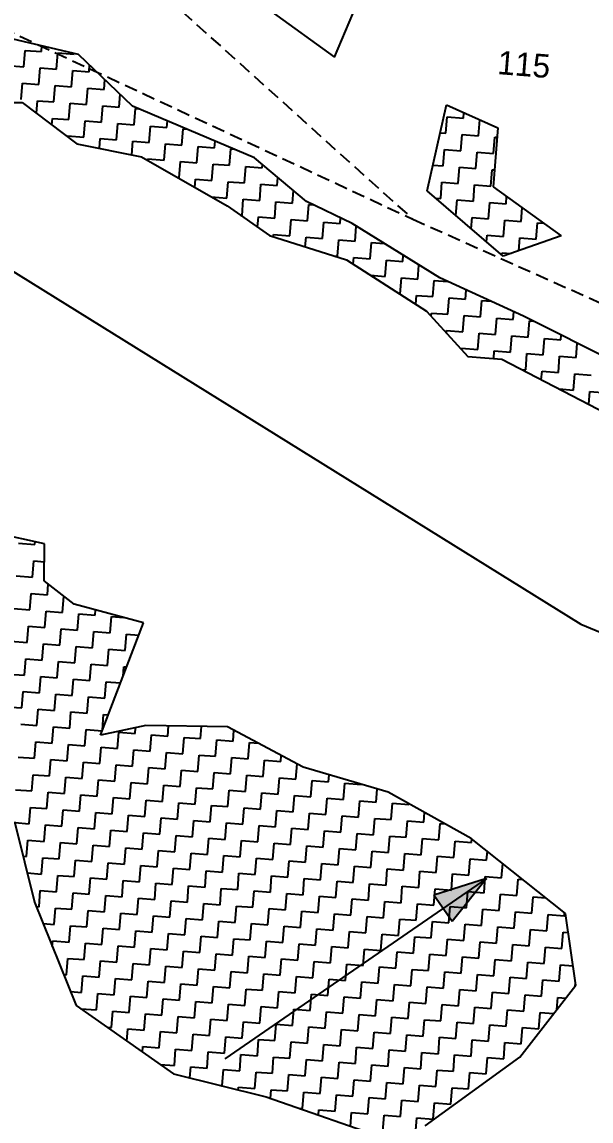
# Model space of a CAD drawing. Header units: metres. Extents: x 281680 to 283954, y 2020493 to 2022850.
# Drawn here: x 282577.1 to 282798.2, y 2020963.3 to 2021390.1 of the extents above; entities that cross this region are included whole.
import ezdxf
from ezdxf.enums import TextEntityAlignment as Align

# ---------------------------------------------------------------- set-up
doc = ezdxf.new("R2010")
doc.units = ezdxf.units.M
doc.header["$MEASUREMENT"] = 0
doc.linetypes.add('DASHED', pattern=[0.75, 0.5, -0.25])
for name, color, linetype in [('LINE_FOOTPATH', 1, 'DASHED'), ('POLY_HATCH', 12, 'Continuous'), ('POLY_PARCEL', 6, 'Continuous'), ('TEXT_PARCEL', 7, 'Continuous')]:
    doc.layers.add(name, color=color, linetype=linetype)
doc.styles.add('TEXT_MAP', font='')
doc.styles.get('TEXT_MAP').set_extended_font_data('Kruti Dev 050')

msp = doc.modelspace()

# ---------------------------------------------------------------- hatches: boundary and pattern name
h = msp.add_hatch(color=256)
h.paths.add_polyline_path([(282740.72, 2021045.92), (282744.28, 2021040.75), (282757.61, 2021057.56)])
h.paths.add_polyline_path([(282757.61, 2021057.56), (282737.16, 2021051.08), (282740.72, 2021045.92)])

# ---------------------------------------------------------------- linework, layer by layer
for points in [[(282757.61, 2021057.56), (282655.88, 2020987.41)], [(282757.61, 2021057.56), (282737.16, 2021051.08)], [(282757.61, 2021057.56), (282744.28, 2021040.75)], [(282744.28, 2021040.75), (282737.16, 2021051.08)]]:
    msp.add_lwpolyline(points)
at = {"layer": 'LINE_FOOTPATH', "ltscale": 10}
for p, q in [((282521.97, 2021409.91), (282728.96, 2021313.54)), ((282628.27, 2021404.23), (282728.96, 2021313.54)), ((282728.96, 2021313.54), (282828.44, 2021269.17))]:
    msp.add_line(p, q, dxfattribs=at)
at = {"layer": 'POLY_HATCH'}
for p, q in [((282599.15, 2021377.52), (282545.95, 2021389.93)), ((282620.04, 2021357.46), (282599.15, 2021377.52)), ((282550.63, 2021358.9), (282577.21, 2021358.83)), ((282577.21, 2021358.83), (282598.43, 2021342.83)), ((282667.51, 2021337.33), (282620.04, 2021357.46)), ((282734.55, 2021324.53), (282742.07, 2021357.9)), ((282742.07, 2021357.9), (282762, 2021349.03)), ((282762, 2021349.03), (282760.17, 2021326.12)), ((282598.43, 2021342.83), (282623.58, 2021337.76)), ((282623.58, 2021337.76), (282656.83, 2021318.77)), ((282687.63, 2021320.4), (282667.51, 2021337.33)), ((282764.09, 2021299.12), (282734.55, 2021324.53)), ((282760.17, 2021326.12), (282786.57, 2021307.04)), ((282656.83, 2021318.77), (282673.29, 2021307.24)), ((282705.35, 2021311.84), (282687.63, 2021320.4)), ((282739.45, 2021290.73), (282705.35, 2021311.84)), ((282673.29, 2021307.24), (282703.2, 2021297.7)), ((282786.57, 2021307.04), (282764.09, 2021299.12)), ((282703.2, 2021297.7), (282734.34, 2021277.85)), ((282772.01, 2021275.87), (282739.45, 2021290.73)), ((282734.34, 2021277.85), (282750.31, 2021260.23)), ((282846.71, 2021238.24), (282772.01, 2021275.87)), ((282750.31, 2021260.23), (282763.52, 2021259.18)), ((282763.52, 2021259.18), (282807.7, 2021236.24)), ((282585.94, 2021187.44), (282556.8, 2021193.85)), ((282585.82, 2021173.14), (282585.94, 2021187.44)), ((282597.37, 2021164.05), (282585.82, 2021173.14)), ((282624.39, 2021156.79), (282597.37, 2021164.05)), ((282607.63, 2021113.16), (282624.39, 2021156.79)), ((282625.3, 2021116.87), (282607.63, 2021113.16)), ((282656.96, 2021116.39), (282625.3, 2021116.87)), ((282686.38, 2021100.76), (282656.96, 2021116.39)), ((282719.34, 2021090.98), (282686.38, 2021100.76)), ((282751.66, 2021073.08), (282719.34, 2021090.98)), ((282574.24, 2021079.58), (282581.98, 2021048.31)), ((282788.34, 2021043.92), (282751.66, 2021073.08)), ((282581.98, 2021048.31), (282598.21, 2021008.19)), ((282792.26, 2021016.02), (282788.34, 2021043.92)), ((282770.61, 2020988.11), (282792.26, 2021016.02)), ((282598.21, 2021008.19), (282635.97, 2020981.68)), ((282733.72, 2020961.42), (282770.61, 2020988.11)), ((282635.97, 2020981.68), (282672.05, 2020972.67)), ((282672.05, 2020972.67), (282721.8, 2020955.42))]:
    msp.add_line(p, q, dxfattribs=at)
at = {"layer": 'POLY_HATCH', "linetype": 'Continuous'}
for p, q in [((282577.82, 2021372.76), (282578.32, 2021379.1)), ((282578.32, 2021379.1), (282584.67, 2021378.6)), ((282584.67, 2021378.6), (282584.85, 2021380.85)), ((282590.51, 2021371.75), (282591.01, 2021378.09)), ((282591.01, 2021378.09), (282597.36, 2021377.59)), ((282597.36, 2021377.59), (282597.39, 2021377.93)), ((282571.47, 2021373.26), (282577.82, 2021372.76)), ((282583.66, 2021365.9), (282584.16, 2021372.25)), ((282584.16, 2021372.25), (282590.51, 2021371.75)), ((282596.35, 2021364.89), (282596.86, 2021371.24)), ((282596.86, 2021371.24), (282603.2, 2021370.73)), ((282603.2, 2021370.73), (282603.42, 2021373.42)), ((282576.8, 2021360.06), (282577.31, 2021366.41)), ((282577.31, 2021366.41), (282583.66, 2021365.9)), ((282589.5, 2021359.05), (282590, 2021365.4)), ((282590, 2021365.4), (282596.35, 2021364.89)), ((282609.04, 2021363.88), (282609.35, 2021367.72)), ((282602.19, 2021358.04), (282602.7, 2021364.39)), ((282602.7, 2021364.39), (282609.04, 2021363.88)), ((282614.88, 2021357.03), (282615.28, 2021362.03)), ((282582.76, 2021354.65), (282583.15, 2021359.56)), ((282583.15, 2021359.56), (282589.5, 2021359.05)), ((282595.34, 2021352.2), (282595.84, 2021358.55)), ((282595.84, 2021358.55), (282602.19, 2021358.04)), ((282608.03, 2021351.19), (282608.54, 2021357.53)), ((282608.54, 2021357.53), (282614.88, 2021357.03)), ((282588.78, 2021350.1), (282588.99, 2021352.7)), ((282588.99, 2021352.7), (282595.34, 2021352.2)), ((282620.73, 2021350.18), (282621.23, 2021356.52)), ((282621.23, 2021356.52), (282622.49, 2021356.42)), ((282741.82, 2021346.91), (282742.33, 2021353.26)), ((282742.33, 2021353.26), (282748.67, 2021352.76)), ((282748.67, 2021352.76), (282748.84, 2021354.88)), ((282601.18, 2021345.35), (282601.69, 2021351.69)), ((282601.69, 2021351.69), (282608.03, 2021351.19)), ((282613.87, 2021344.34), (282614.38, 2021350.68)), ((282614.38, 2021350.68), (282620.73, 2021350.18)), ((282626.57, 2021343.32), (282627.07, 2021349.67)), ((282627.07, 2021349.67), (282633.42, 2021349.16)), ((282633.42, 2021349.16), (282633.62, 2021351.7)), ((282639.26, 2021342.31), (282639.77, 2021348.66)), ((282639.77, 2021348.66), (282641.03, 2021348.56)), ((282754.51, 2021345.9), (282755.01, 2021352.14)), ((282594.81, 2021345.56), (282594.83, 2021345.85)), ((282594.83, 2021345.85), (282601.18, 2021345.35)), ((282607.23, 2021341.06), (282607.53, 2021344.84)), ((282607.53, 2021344.84), (282613.87, 2021344.34)), ((282739.63, 2021347.09), (282741.82, 2021346.91)), ((282747.66, 2021340.06), (282748.17, 2021346.41)), ((282748.17, 2021346.41), (282754.51, 2021345.9)), ((282760.35, 2021339.05), (282760.86, 2021345.4)), ((282760.86, 2021345.4), (282761.7, 2021345.33)), ((282619.8, 2021338.53), (282620.22, 2021343.83)), ((282620.22, 2021343.83), (282626.57, 2021343.32)), ((282632.41, 2021336.47), (282632.91, 2021342.82)), ((282632.91, 2021342.82), (282639.26, 2021342.31)), ((282645.1, 2021335.46), (282645.61, 2021341.81)), ((282645.61, 2021341.81), (282651.95, 2021341.3)), ((282651.95, 2021341.3), (282652.16, 2021343.84)), ((282657.79, 2021334.45), (282658.3, 2021340.8)), ((282658.3, 2021340.8), (282659.58, 2021340.69)), ((282740.81, 2021334.22), (282741.31, 2021340.57)), ((282741.31, 2021340.57), (282747.66, 2021340.06)), ((282626.01, 2021336.38), (282626.06, 2021336.98)), ((282626.06, 2021336.98), (282632.41, 2021336.47)), ((282638.25, 2021329.62), (282638.75, 2021335.97)), ((282638.75, 2021335.97), (282645.1, 2021335.46)), ((282753.5, 2021333.21), (282754.01, 2021339.56)), ((282754.01, 2021339.56), (282760.35, 2021339.05)), ((282650.94, 2021328.61), (282651.45, 2021334.95)), ((282651.45, 2021334.95), (282657.79, 2021334.45)), ((282663.64, 2021327.6), (282664.14, 2021333.94)), ((282664.14, 2021333.94), (282670.49, 2021333.44)), ((282670.49, 2021333.44), (282670.59, 2021334.74)), ((282736.81, 2021334.54), (282740.81, 2021334.22)), ((282746.65, 2021327.37), (282747.16, 2021333.72)), ((282747.16, 2021333.72), (282753.5, 2021333.21)), ((282759.34, 2021326.36), (282759.85, 2021332.7)), ((282759.85, 2021332.7), (282760.69, 2021332.64)), ((282637.77, 2021329.66), (282638.25, 2021329.62)), ((282644.34, 2021325.9), (282644.6, 2021329.11)), ((282644.6, 2021329.11), (282650.94, 2021328.61)), ((282656.78, 2021321.75), (282657.29, 2021328.1)), ((282657.29, 2021328.1), (282663.64, 2021327.6)), ((282669.48, 2021320.74), (282669.98, 2021327.09)), ((282669.98, 2021327.09), (282676.33, 2021326.58)), ((282676.33, 2021326.58), (282676.58, 2021329.7)), ((282739.8, 2021321.53), (282740.3, 2021327.87)), ((282740.3, 2021327.87), (282746.65, 2021327.37)), ((282752.49, 2021320.52), (282753, 2021326.86)), ((282753, 2021326.86), (282759.34, 2021326.36)), ((282682.17, 2021319.73), (282682.56, 2021324.66)), ((282650.76, 2021322.23), (282656.78, 2021321.75)), ((282662.62, 2021314.9), (282663.13, 2021321.25)), ((282663.13, 2021321.25), (282669.48, 2021320.74)), ((282675.32, 2021313.89), (282675.82, 2021320.24)), ((282675.82, 2021320.24), (282682.17, 2021319.73)), ((282688.01, 2021312.88), (282688.52, 2021319.23)), ((282688.52, 2021319.23), (282690.36, 2021319.08)), ((282737.86, 2021321.68), (282739.8, 2021321.53)), ((282745.66, 2021314.97), (282746.14, 2021321.02)), ((282746.14, 2021321.02), (282752.49, 2021320.52)), ((282758.33, 2021313.66), (282758.84, 2021320.01)), ((282758.84, 2021320.01), (282765.18, 2021319.5)), ((282765.18, 2021319.5), (282765.41, 2021322.34)), ((282662.31, 2021314.93), (282662.62, 2021314.9)), ((282668.66, 2021310.48), (282668.97, 2021314.4)), ((282668.97, 2021314.4), (282675.32, 2021313.89)), ((282751.64, 2021309.83), (282751.98, 2021314.17)), ((282751.98, 2021314.17), (282758.33, 2021313.66)), ((282771.03, 2021312.65), (282771.45, 2021317.97)), ((282681.16, 2021307.04), (282681.66, 2021313.39)), ((282681.66, 2021313.39), (282688.01, 2021312.88)), ((282693.85, 2021306.03), (282694.36, 2021312.37)), ((282694.36, 2021312.37), (282700.71, 2021311.87)), ((282700.71, 2021311.87), (282700.87, 2021314)), ((282706.55, 2021305.02), (282707.01, 2021310.81)), ((282764.17, 2021306.81), (282764.68, 2021313.16)), ((282764.68, 2021313.16), (282771.03, 2021312.65)), ((282776.87, 2021305.8), (282777.37, 2021312.15)), ((282777.37, 2021312.15), (282779.77, 2021311.96)), ((282674.75, 2021306.77), (282674.81, 2021307.54)), ((282674.81, 2021307.54), (282681.16, 2021307.04)), ((282687.21, 2021302.8), (282687.51, 2021306.53)), ((282687.51, 2021306.53), (282693.85, 2021306.03)), ((282699.69, 2021299.17), (282700.2, 2021305.52)), ((282700.2, 2021305.52), (282706.55, 2021305.02)), ((282757.62, 2021304.69), (282757.83, 2021307.32)), ((282757.83, 2021307.32), (282764.17, 2021306.81)), ((282770.12, 2021301.24), (282770.52, 2021306.31)), ((282770.52, 2021306.31), (282776.87, 2021305.8)), ((282712.39, 2021298.16), (282712.89, 2021304.51)), ((282712.89, 2021304.51), (282717.82, 2021304.12)), ((282698.21, 2021299.29), (282699.69, 2021299.17)), ((282705.83, 2021296.03), (282706.04, 2021298.67)), ((282706.04, 2021298.67), (282712.39, 2021298.16)), ((282718.23, 2021291.31), (282718.73, 2021297.66)), ((282718.73, 2021297.66), (282725.08, 2021297.15)), ((282725.08, 2021297.15), (282725.27, 2021299.51)), ((282763.59, 2021299.55), (282763.67, 2021300.46)), ((282763.67, 2021300.46), (282767.12, 2021300.19)), ((282730.92, 2021290.3), (282731.36, 2021295.74)), ((282712.51, 2021291.77), (282718.23, 2021291.31)), ((282724.07, 2021284.46), (282724.58, 2021290.8)), ((282724.58, 2021290.8), (282730.92, 2021290.3)), ((282736.76, 2021283.45), (282737.27, 2021289.79)), ((282737.27, 2021289.79), (282742.39, 2021289.39)), ((282723.96, 2021284.47), (282724.07, 2021284.46)), ((282749.46, 2021282.44), (282749.74, 2021286.03)), ((282730.14, 2021280.52), (282730.42, 2021283.95)), ((282730.42, 2021283.95), (282736.76, 2021283.45)), ((282742.6, 2021276.59), (282743.11, 2021282.94)), ((282743.11, 2021282.94), (282749.46, 2021282.44)), ((282755.3, 2021275.58), (282755.8, 2021281.93)), ((282755.8, 2021281.93), (282759.35, 2021281.65)), ((282736.16, 2021275.84), (282736.26, 2021277.1)), ((282736.26, 2021277.1), (282742.6, 2021276.59)), ((282748.44, 2021269.74), (282748.95, 2021276.09)), ((282748.95, 2021276.09), (282755.3, 2021275.58)), ((282767.99, 2021274.57), (282768.23, 2021277.59)), ((282761.14, 2021268.73), (282761.64, 2021275.08)), ((282761.64, 2021275.08), (282767.99, 2021274.57)), ((282773.83, 2021267.72), (282774.34, 2021274.07)), ((282774.34, 2021274.07), (282775.83, 2021273.95)), ((282742.03, 2021269.37), (282742.1, 2021270.25)), ((282742.1, 2021270.25), (282748.44, 2021269.74)), ((282754.29, 2021262.89), (282754.79, 2021269.24)), ((282754.79, 2021269.24), (282761.14, 2021268.73)), ((282766.98, 2021261.88), (282767.49, 2021268.22)), ((282767.49, 2021268.22), (282773.83, 2021267.72)), ((282779.67, 2021260.87), (282780.18, 2021267.21)), ((282780.18, 2021267.21), (282786.53, 2021266.71)), ((282786.53, 2021266.71), (282786.67, 2021268.49)), ((282747.9, 2021262.89), (282747.94, 2021263.39)), ((282747.94, 2021263.39), (282754.29, 2021262.89)), ((282792.37, 2021259.85), (282792.81, 2021265.39)), ((282760.4, 2021259.42), (282760.63, 2021262.38)), ((282760.63, 2021262.38), (282766.98, 2021261.88)), ((282772.82, 2021255.03), (282773.33, 2021261.37)), ((282773.33, 2021261.37), (282779.67, 2021260.87)), ((282785.51, 2021254.01), (282786.02, 2021260.36)), ((282786.02, 2021260.36), (282792.37, 2021259.85)), ((282771.28, 2021255.15), (282772.82, 2021255.03)), ((282778.9, 2021251.19), (282779.17, 2021254.52)), ((282779.17, 2021254.52), (282785.51, 2021254.01)), ((282791.36, 2021247.16), (282791.86, 2021253.51)), ((282791.86, 2021253.51), (282798.21, 2021253)), ((282785.82, 2021247.6), (282791.36, 2021247.16)), ((282797.3, 2021241.64), (282797.7, 2021246.66)), ((282797.7, 2021246.66), (282804.05, 2021246.15)), ((282575.84, 2021187.69), (282582.19, 2021187.18)), ((282582.19, 2021187.18), (282582.27, 2021188.25)), ((282581.18, 2021174.49), (282581.68, 2021180.84)), ((282581.68, 2021180.84), (282585.88, 2021180.5)), ((282574.83, 2021175), (282581.18, 2021174.49)), ((282587.02, 2021167.64), (282587.36, 2021171.93)), ((282580.17, 2021161.8), (282580.67, 2021168.14)), ((282580.67, 2021168.14), (282587.02, 2021167.64)), ((282592.86, 2021160.78), (282593.37, 2021167.13)), ((282593.37, 2021167.13), (282593.47, 2021167.12)), ((282573.82, 2021162.3), (282580.17, 2021161.8)), ((282586.01, 2021154.94), (282586.51, 2021161.29)), ((282586.51, 2021161.29), (282592.86, 2021160.78)), ((282605.55, 2021159.77), (282605.72, 2021161.81)), ((282598.7, 2021153.93), (282599.21, 2021160.28)), ((282599.21, 2021160.28), (282605.55, 2021159.77)), ((282611.4, 2021152.92), (282611.9, 2021159.27)), ((282611.9, 2021159.27), (282616.54, 2021158.9)), ((282579.16, 2021149.1), (282579.66, 2021155.45)), ((282579.66, 2021155.45), (282586.01, 2021154.94)), ((282591.85, 2021148.09), (282592.35, 2021154.44)), ((282592.35, 2021154.44), (282598.7, 2021153.93)), ((282604.54, 2021147.08), (282605.05, 2021153.43)), ((282605.05, 2021153.43), (282611.4, 2021152.92)), ((282617.24, 2021146.07), (282617.74, 2021152.42)), ((282617.74, 2021152.42), (282622.56, 2021152.03)), ((282572.81, 2021149.61), (282579.16, 2021149.1)), ((282585, 2021142.25), (282585.5, 2021148.6)), ((282585.5, 2021148.6), (282591.85, 2021148.09)), ((282597.69, 2021141.24), (282598.2, 2021147.59)), ((282598.2, 2021147.59), (282604.54, 2021147.08)), ((282610.38, 2021140.23), (282610.89, 2021146.57)), ((282610.89, 2021146.57), (282617.24, 2021146.07)), ((282578.14, 2021136.41), (282578.65, 2021142.76)), ((282578.65, 2021142.76), (282585, 2021142.25)), ((282590.84, 2021135.4), (282591.34, 2021141.74)), ((282591.34, 2021141.74), (282597.69, 2021141.24)), ((282603.53, 2021134.39), (282604.04, 2021140.73)), ((282604.04, 2021140.73), (282610.38, 2021140.23)), ((282616.44, 2021136.1), (282616.73, 2021139.72)), ((282616.73, 2021139.72), (282617.8, 2021139.64)), ((282571.8, 2021136.91), (282578.14, 2021136.41)), ((282583.99, 2021129.56), (282584.49, 2021135.9)), ((282584.49, 2021135.9), (282590.84, 2021135.4)), ((282596.68, 2021128.55), (282597.18, 2021134.89)), ((282597.18, 2021134.89), (282603.53, 2021134.39)), ((282609.37, 2021127.53), (282609.88, 2021133.88)), ((282609.88, 2021133.88), (282615.42, 2021133.44)), ((282577.13, 2021123.72), (282577.64, 2021130.06)), ((282577.64, 2021130.06), (282583.99, 2021129.56)), ((282589.83, 2021122.7), (282590.33, 2021129.05)), ((282590.33, 2021129.05), (282596.68, 2021128.55)), ((282602.52, 2021121.69), (282603.03, 2021128.04)), ((282603.03, 2021128.04), (282609.37, 2021127.53)), ((282570.79, 2021124.22), (282577.13, 2021123.72)), ((282582.97, 2021116.86), (282583.48, 2021123.21)), ((282583.48, 2021123.21), (282589.83, 2021122.7)), ((282595.67, 2021115.85), (282596.17, 2021122.2)), ((282596.17, 2021122.2), (282602.52, 2021121.69)), ((282608.38, 2021115.14), (282608.87, 2021121.19)), ((282608.87, 2021121.19), (282610.65, 2021121.04)), ((282576.63, 2021117.37), (282582.97, 2021116.86)), ((282588.81, 2021110.01), (282589.32, 2021116.36)), ((282589.32, 2021116.36), (282595.67, 2021115.85)), ((282601.51, 2021109), (282602.01, 2021115.35)), ((282602.01, 2021115.35), (282608.27, 2021114.85)), ((282614.2, 2021107.99), (282614.71, 2021114.33)), ((282614.71, 2021114.33), (282621.05, 2021113.83)), ((282621.05, 2021113.83), (282621.23, 2021116.01)), ((282633.75, 2021112.82), (282634.06, 2021116.73)), ((282646.44, 2021111.81), (282646.82, 2021116.54)), ((282659.14, 2021110.79), (282659.47, 2021115.05)), ((282581.96, 2021104.17), (282582.47, 2021110.52)), ((282582.47, 2021110.52), (282588.81, 2021110.01)), ((282594.66, 2021103.16), (282595.16, 2021109.5)), ((282595.16, 2021109.5), (282601.51, 2021109)), ((282626.9, 2021106.98), (282627.4, 2021113.32)), ((282627.4, 2021113.32), (282633.75, 2021112.82)), ((282639.59, 2021105.96), (282640.09, 2021112.31)), ((282640.09, 2021112.31), (282646.44, 2021111.81)), ((282652.28, 2021104.95), (282652.79, 2021111.3)), ((282652.79, 2021111.3), (282659.14, 2021110.79)), ((282664.98, 2021103.94), (282665.48, 2021110.29)), ((282665.48, 2021110.29), (282668.96, 2021110.01)), ((282607.35, 2021102.15), (282607.86, 2021108.49)), ((282607.86, 2021108.49), (282614.2, 2021107.99)), ((282620.04, 2021101.14), (282620.55, 2021107.48)), ((282620.55, 2021107.48), (282626.9, 2021106.98)), ((282632.74, 2021100.12), (282633.24, 2021106.47)), ((282633.24, 2021106.47), (282639.59, 2021105.96)), ((282645.43, 2021099.11), (282645.94, 2021105.46)), ((282645.94, 2021105.46), (282652.28, 2021104.95)), ((282677.67, 2021102.93), (282677.86, 2021105.29)), ((282575.62, 2021104.68), (282581.96, 2021104.17)), ((282587.8, 2021097.32), (282588.31, 2021103.66)), ((282588.31, 2021103.66), (282594.66, 2021103.16)), ((282600.5, 2021096.31), (282601, 2021102.65)), ((282601, 2021102.65), (282607.35, 2021102.15)), ((282613.19, 2021095.29), (282613.7, 2021101.64)), ((282613.7, 2021101.64), (282620.04, 2021101.14)), ((282658.12, 2021098.1), (282658.63, 2021104.45)), ((282658.63, 2021104.45), (282664.98, 2021103.94)), ((282670.82, 2021097.09), (282671.32, 2021103.44)), ((282671.32, 2021103.44), (282677.67, 2021102.93)), ((282683.51, 2021096.08), (282683.99, 2021102.03)), ((282580.95, 2021091.48), (282581.46, 2021097.82)), ((282581.46, 2021097.82), (282587.8, 2021097.32)), ((282593.64, 2021090.46), (282594.15, 2021096.81)), ((282594.15, 2021096.81), (282600.5, 2021096.31)), ((282625.88, 2021094.28), (282626.39, 2021100.63)), ((282626.39, 2021100.63), (282632.74, 2021100.12)), ((282638.58, 2021093.27), (282639.08, 2021099.62)), ((282639.08, 2021099.62), (282645.43, 2021099.11)), ((282651.27, 2021092.26), (282651.78, 2021098.61)), ((282651.78, 2021098.61), (282658.12, 2021098.1)), ((282663.96, 2021091.25), (282664.47, 2021097.6)), ((282664.47, 2021097.6), (282670.82, 2021097.09)), ((282676.66, 2021090.24), (282677.16, 2021096.58)), ((282677.16, 2021096.58), (282683.51, 2021096.08)), ((282696.2, 2021095.07), (282696.42, 2021097.78)), ((282606.34, 2021089.45), (282606.84, 2021095.8)), ((282606.84, 2021095.8), (282613.19, 2021095.29)), ((282619.03, 2021088.44), (282619.54, 2021094.79)), ((282619.54, 2021094.79), (282625.88, 2021094.28)), ((282631.73, 2021087.43), (282632.23, 2021093.78)), ((282632.23, 2021093.78), (282638.58, 2021093.27)), ((282644.42, 2021086.42), (282644.92, 2021092.77)), ((282644.92, 2021092.77), (282651.27, 2021092.26)), ((282689.35, 2021089.23), (282689.86, 2021095.57)), ((282689.86, 2021095.57), (282696.2, 2021095.07)), ((282702.05, 2021088.21), (282702.55, 2021094.56)), ((282702.55, 2021094.56), (282708.9, 2021094.06)), ((282708.9, 2021094.06), (282708.9, 2021094.08)), ((282714.74, 2021087.2), (282715.14, 2021092.23)), ((282574.6, 2021091.98), (282580.95, 2021091.48)), ((282586.79, 2021084.62), (282587.3, 2021090.97)), ((282587.3, 2021090.97), (282593.64, 2021090.46)), ((282599.49, 2021083.61), (282599.99, 2021089.96)), ((282599.99, 2021089.96), (282606.34, 2021089.45)), ((282612.18, 2021082.6), (282612.68, 2021088.95)), ((282612.68, 2021088.95), (282619.03, 2021088.44)), ((282624.87, 2021081.59), (282625.38, 2021087.94)), ((282625.38, 2021087.94), (282631.73, 2021087.43)), ((282657.11, 2021085.41), (282657.62, 2021091.75)), ((282657.62, 2021091.75), (282663.96, 2021091.25)), ((282669.81, 2021084.4), (282670.31, 2021090.74)), ((282670.31, 2021090.74), (282676.66, 2021090.24)), ((282682.5, 2021083.38), (282683, 2021089.73)), ((282683, 2021089.73), (282689.35, 2021089.23)), ((282695.19, 2021082.37), (282695.7, 2021088.72)), ((282695.7, 2021088.72), (282702.05, 2021088.21)), ((282579.94, 2021078.78), (282580.45, 2021085.13)), ((282580.45, 2021085.13), (282586.79, 2021084.62)), ((282592.63, 2021077.77), (282593.14, 2021084.12)), ((282593.14, 2021084.12), (282599.49, 2021083.61)), ((282637.57, 2021080.58), (282638.07, 2021086.92)), ((282638.07, 2021086.92), (282644.42, 2021086.42)), ((282650.26, 2021079.57), (282650.77, 2021085.91)), ((282650.77, 2021085.91), (282657.11, 2021085.41)), ((282662.95, 2021078.55), (282663.46, 2021084.9)), ((282663.46, 2021084.9), (282669.81, 2021084.4)), ((282675.65, 2021077.54), (282676.15, 2021083.89)), ((282676.15, 2021083.89), (282682.5, 2021083.38)), ((282707.89, 2021081.36), (282708.39, 2021087.71)), ((282708.39, 2021087.71), (282714.74, 2021087.2)), ((282720.58, 2021080.35), (282721.09, 2021086.7)), ((282721.09, 2021086.7), (282727.43, 2021086.19)), ((282727.43, 2021086.19), (282727.46, 2021086.49)), ((282605.33, 2021076.76), (282605.83, 2021083.11)), ((282605.83, 2021083.11), (282612.18, 2021082.6)), ((282618.02, 2021075.75), (282618.53, 2021082.09)), ((282618.53, 2021082.09), (282624.87, 2021081.59)), ((282630.71, 2021074.74), (282631.22, 2021081.08)), ((282631.22, 2021081.08), (282637.57, 2021080.58)), ((282643.41, 2021073.73), (282643.91, 2021080.07)), ((282643.91, 2021080.07), (282650.26, 2021079.57)), ((282688.34, 2021076.53), (282688.85, 2021082.88)), ((282688.85, 2021082.88), (282695.19, 2021082.37)), ((282701.03, 2021075.52), (282701.54, 2021081.87)), ((282701.54, 2021081.87), (282707.89, 2021081.36)), ((282713.73, 2021074.51), (282714.23, 2021080.86)), ((282714.23, 2021080.86), (282720.58, 2021080.35)), ((282726.42, 2021073.5), (282726.93, 2021079.84)), ((282726.93, 2021079.84), (282733.27, 2021079.34)), ((282733.27, 2021079.34), (282733.57, 2021083.1)), ((282574.33, 2021079.23), (282579.94, 2021078.78)), ((282585.78, 2021071.93), (282586.29, 2021078.28)), ((282586.29, 2021078.28), (282592.63, 2021077.77)), ((282598.47, 2021070.92), (282598.98, 2021077.27)), ((282598.98, 2021077.27), (282605.33, 2021076.76)), ((282611.17, 2021069.91), (282611.67, 2021076.25)), ((282611.67, 2021076.25), (282618.02, 2021075.75)), ((282623.86, 2021068.9), (282624.37, 2021075.24)), ((282624.37, 2021075.24), (282630.71, 2021074.74)), ((282656.1, 2021072.71), (282656.61, 2021079.06)), ((282656.61, 2021079.06), (282662.95, 2021078.55)), ((282668.79, 2021071.7), (282669.3, 2021078.05)), ((282669.3, 2021078.05), (282675.65, 2021077.54)), ((282681.49, 2021070.69), (282681.99, 2021077.04)), ((282681.99, 2021077.04), (282688.34, 2021076.53)), ((282694.18, 2021069.68), (282694.69, 2021076.03)), ((282694.69, 2021076.03), (282701.03, 2021075.52)), ((282739.11, 2021072.49), (282739.62, 2021078.83)), ((282739.62, 2021078.83), (282741.55, 2021078.68)), ((282578.93, 2021066.09), (282579.43, 2021072.44)), ((282579.43, 2021072.44), (282585.78, 2021071.93)), ((282591.62, 2021065.08), (282592.13, 2021071.42)), ((282592.13, 2021071.42), (282598.47, 2021070.92)), ((282636.55, 2021067.88), (282637.06, 2021074.23)), ((282637.06, 2021074.23), (282643.41, 2021073.73)), ((282649.25, 2021066.87), (282649.75, 2021073.22)), ((282649.75, 2021073.22), (282656.1, 2021072.71)), ((282661.94, 2021065.86), (282662.45, 2021072.21)), ((282662.45, 2021072.21), (282668.79, 2021071.7)), ((282674.64, 2021064.85), (282675.14, 2021071.2)), ((282675.14, 2021071.2), (282681.49, 2021070.69)), ((282706.87, 2021068.67), (282707.38, 2021075.01)), ((282707.38, 2021075.01), (282713.73, 2021074.51)), ((282719.57, 2021067.66), (282720.07, 2021074)), ((282720.07, 2021074), (282726.42, 2021073.5)), ((282732.26, 2021066.65), (282732.77, 2021072.99)), ((282732.77, 2021072.99), (282739.11, 2021072.49)), ((282744.96, 2021065.63), (282745.46, 2021071.98)), ((282745.46, 2021071.98), (282751.81, 2021071.47)), ((282751.81, 2021071.47), (282751.92, 2021072.87)), ((282604.32, 2021064.07), (282604.82, 2021070.41)), ((282604.82, 2021070.41), (282611.17, 2021069.91)), ((282617.01, 2021063.05), (282617.51, 2021069.4)), ((282617.51, 2021069.4), (282623.86, 2021068.9)), ((282629.7, 2021062.04), (282630.21, 2021068.39)), ((282630.21, 2021068.39), (282636.55, 2021067.88)), ((282642.4, 2021061.03), (282642.9, 2021067.38)), ((282642.9, 2021067.38), (282649.25, 2021066.87)), ((282687.33, 2021063.84), (282687.83, 2021070.19)), ((282687.83, 2021070.19), (282694.18, 2021069.68)), ((282700.02, 2021062.83), (282700.53, 2021069.17)), ((282700.53, 2021069.17), (282706.87, 2021068.67)), ((282712.72, 2021061.82), (282713.22, 2021068.16)), ((282713.22, 2021068.16), (282719.57, 2021067.66)), ((282725.41, 2021060.8), (282725.92, 2021067.15)), ((282725.92, 2021067.15), (282732.26, 2021066.65)), ((282757.65, 2021064.62), (282757.93, 2021068.1)), ((282577.55, 2021066.2), (282578.93, 2021066.09)), ((282584.77, 2021059.24), (282585.27, 2021065.58)), ((282585.27, 2021065.58), (282591.62, 2021065.08)), ((282597.46, 2021058.23), (282597.97, 2021064.57)), ((282597.97, 2021064.57), (282604.32, 2021064.07)), ((282610.16, 2021057.21), (282610.66, 2021063.56)), ((282610.66, 2021063.56), (282617.01, 2021063.05)), ((282622.85, 2021056.2), (282623.36, 2021062.55)), ((282623.36, 2021062.55), (282629.7, 2021062.04)), ((282655.09, 2021060.02), (282655.6, 2021066.37)), ((282655.6, 2021066.37), (282661.94, 2021065.86)), ((282667.78, 2021059.01), (282668.29, 2021065.36)), ((282668.29, 2021065.36), (282674.64, 2021064.85)), ((282680.48, 2021058), (282680.98, 2021064.34)), ((282680.98, 2021064.34), (282687.33, 2021063.84)), ((282693.17, 2021056.99), (282693.68, 2021063.33)), ((282693.68, 2021063.33), (282700.02, 2021062.83)), ((282705.86, 2021055.97), (282706.37, 2021062.32)), ((282706.37, 2021062.32), (282712.72, 2021061.82)), ((282738.1, 2021059.79), (282738.61, 2021066.14)), ((282738.61, 2021066.14), (282744.96, 2021065.63)), ((282750.8, 2021058.78), (282751.3, 2021065.13)), ((282751.3, 2021065.13), (282757.65, 2021064.62)), ((282763.49, 2021057.77), (282763.93, 2021063.32)), ((282579.16, 2021059.68), (282584.77, 2021059.24)), ((282590.61, 2021052.38), (282591.12, 2021058.73)), ((282591.12, 2021058.73), (282597.46, 2021058.23)), ((282635.54, 2021055.19), (282636.05, 2021061.54)), ((282636.05, 2021061.54), (282642.4, 2021061.03)), ((282648.24, 2021054.18), (282648.74, 2021060.53)), ((282648.74, 2021060.53), (282655.09, 2021060.02)), ((282660.93, 2021053.17), (282661.44, 2021059.51)), ((282661.44, 2021059.51), (282667.78, 2021059.01)), ((282673.62, 2021052.16), (282674.13, 2021058.5)), ((282674.13, 2021058.5), (282680.48, 2021058)), ((282718.56, 2021054.96), (282719.06, 2021061.31)), ((282719.06, 2021061.31), (282725.41, 2021060.8)), ((282731.25, 2021053.95), (282731.76, 2021060.3)), ((282731.76, 2021060.3), (282738.1, 2021059.79)), ((282743.94, 2021052.94), (282744.45, 2021059.29)), ((282744.45, 2021059.29), (282750.8, 2021058.78)), ((282756.64, 2021051.93), (282757.14, 2021058.28)), ((282757.14, 2021058.28), (282763.49, 2021057.77)), ((282603.3, 2021051.37), (282603.81, 2021057.72)), ((282603.81, 2021057.72), (282610.16, 2021057.21)), ((282616, 2021050.36), (282616.5, 2021056.71)), ((282616.5, 2021056.71), (282622.85, 2021056.2)), ((282628.69, 2021049.35), (282629.2, 2021055.7)), ((282629.2, 2021055.7), (282635.54, 2021055.19)), ((282641.38, 2021048.34), (282641.89, 2021054.68)), ((282641.89, 2021054.68), (282648.24, 2021054.18)), ((282686.32, 2021051.14), (282686.82, 2021057.49)), ((282686.82, 2021057.49), (282693.17, 2021056.99)), ((282699.01, 2021050.13), (282699.52, 2021056.48)), ((282699.52, 2021056.48), (282705.86, 2021055.97)), ((282711.7, 2021049.12), (282712.21, 2021055.47)), ((282712.21, 2021055.47), (282718.56, 2021054.96)), ((282724.4, 2021048.11), (282724.9, 2021054.46)), ((282724.9, 2021054.46), (282731.25, 2021053.95)), ((282769.33, 2021050.92), (282769.84, 2021057.26)), ((282769.84, 2021057.26), (282771.74, 2021057.11)), ((282583.76, 2021046.54), (282584.26, 2021052.89)), ((282584.26, 2021052.89), (282590.61, 2021052.38)), ((282596.45, 2021045.53), (282596.96, 2021051.88)), ((282596.96, 2021051.88), (282603.3, 2021051.37)), ((282609.14, 2021044.52), (282609.65, 2021050.87)), ((282609.65, 2021050.87), (282616, 2021050.36)), ((282621.84, 2021043.51), (282622.34, 2021049.86)), ((282622.34, 2021049.86), (282628.69, 2021049.35)), ((282654.08, 2021047.33), (282654.58, 2021053.67)), ((282654.58, 2021053.67), (282660.93, 2021053.17)), ((282666.77, 2021046.32), (282667.28, 2021052.66)), ((282667.28, 2021052.66), (282673.62, 2021052.16)), ((282679.46, 2021045.3), (282679.97, 2021051.65)), ((282679.97, 2021051.65), (282686.32, 2021051.14)), ((282692.16, 2021044.29), (282692.66, 2021050.64)), ((282692.66, 2021050.64), (282699.01, 2021050.13)), ((282704.85, 2021043.28), (282705.36, 2021049.63)), ((282705.36, 2021049.63), (282711.7, 2021049.12)), ((282737.09, 2021047.1), (282737.6, 2021053.45)), ((282737.6, 2021053.45), (282743.94, 2021052.94)), ((282749.79, 2021046.09), (282750.29, 2021052.43)), ((282750.29, 2021052.43), (282756.64, 2021051.93)), ((282762.48, 2021045.08), (282762.98, 2021051.42)), ((282762.98, 2021051.42), (282769.33, 2021050.92)), ((282775.17, 2021044.06), (282775.68, 2021050.41)), ((282775.68, 2021050.41), (282780.68, 2021050.01)), ((282582.66, 2021046.63), (282583.76, 2021046.54)), ((282589.6, 2021039.69), (282590.1, 2021046.04)), ((282590.1, 2021046.04), (282596.45, 2021045.53)), ((282634.53, 2021042.5), (282635.04, 2021048.84)), ((282635.04, 2021048.84), (282641.38, 2021048.34)), ((282647.23, 2021041.49), (282647.73, 2021047.83)), ((282647.73, 2021047.83), (282654.08, 2021047.33)), ((282659.92, 2021040.47), (282660.42, 2021046.82)), ((282660.42, 2021046.82), (282666.77, 2021046.32)), ((282672.61, 2021039.46), (282673.12, 2021045.81)), ((282673.12, 2021045.81), (282679.46, 2021045.3)), ((282717.55, 2021042.27), (282718.05, 2021048.62)), ((282718.05, 2021048.62), (282724.4, 2021048.11)), ((282730.24, 2021041.26), (282730.74, 2021047.6)), ((282730.74, 2021047.6), (282737.09, 2021047.1)), ((282742.93, 2021040.25), (282743.44, 2021046.59)), ((282743.44, 2021046.59), (282749.79, 2021046.09)), ((282755.63, 2021039.24), (282756.13, 2021045.58)), ((282756.13, 2021045.58), (282762.48, 2021045.08)), ((282602.29, 2021038.68), (282602.8, 2021045.03)), ((282602.8, 2021045.03), (282609.14, 2021044.52)), ((282614.99, 2021037.67), (282615.49, 2021044.01)), ((282615.49, 2021044.01), (282621.84, 2021043.51)), ((282627.68, 2021036.66), (282628.19, 2021043)), ((282628.19, 2021043), (282634.53, 2021042.5)), ((282640.37, 2021035.64), (282640.88, 2021041.99)), ((282640.88, 2021041.99), (282647.23, 2021041.49)), ((282653.07, 2021034.63), (282653.57, 2021040.98)), ((282653.57, 2021040.98), (282659.92, 2021040.47)), ((282685.31, 2021038.45), (282685.81, 2021044.8)), ((282685.81, 2021044.8), (282692.16, 2021044.29)), ((282698, 2021037.44), (282698.51, 2021043.79)), ((282698.51, 2021043.79), (282704.85, 2021043.28)), ((282710.69, 2021036.43), (282711.2, 2021042.78)), ((282711.2, 2021042.78), (282717.55, 2021042.27)), ((282723.39, 2021035.42), (282723.89, 2021041.76)), ((282723.89, 2021041.76), (282730.24, 2021041.26)), ((282768.32, 2021038.22), (282768.83, 2021044.57)), ((282768.83, 2021044.57), (282775.17, 2021044.06)), ((282781.01, 2021037.21), (282781.52, 2021043.56)), ((282781.52, 2021043.56), (282787.87, 2021043.05)), ((282787.87, 2021043.05), (282787.96, 2021044.23)), ((282585.32, 2021040.03), (282589.6, 2021039.69)), ((282595.44, 2021032.84), (282595.95, 2021039.18)), ((282595.95, 2021039.18), (282602.29, 2021038.68)), ((282608.13, 2021031.83), (282608.64, 2021038.17)), ((282608.64, 2021038.17), (282614.99, 2021037.67)), ((282620.83, 2021030.82), (282621.33, 2021037.16)), ((282621.33, 2021037.16), (282627.68, 2021036.66)), ((282665.76, 2021033.62), (282666.27, 2021039.97)), ((282666.27, 2021039.97), (282672.61, 2021039.46)), ((282678.45, 2021032.61), (282678.96, 2021038.96)), ((282678.96, 2021038.96), (282685.31, 2021038.45)), ((282691.15, 2021031.6), (282691.65, 2021037.95)), ((282691.65, 2021037.95), (282698, 2021037.44)), ((282703.84, 2021030.59), (282704.35, 2021036.93)), ((282704.35, 2021036.93), (282710.69, 2021036.43)), ((282736.08, 2021034.41), (282736.59, 2021040.75)), ((282736.59, 2021040.75), (282742.93, 2021040.25)), ((282748.77, 2021033.39), (282749.28, 2021039.74)), ((282749.28, 2021039.74), (282755.63, 2021039.24)), ((282761.47, 2021032.38), (282761.97, 2021038.73)), ((282761.97, 2021038.73), (282768.32, 2021038.22)), ((282774.16, 2021031.37), (282774.67, 2021037.72)), ((282774.67, 2021037.72), (282781.01, 2021037.21)), ((282786.85, 2021030.36), (282787.36, 2021036.71)), ((282787.36, 2021036.71), (282789.38, 2021036.55)), ((282588.92, 2021031.15), (282589.09, 2021033.34)), ((282589.09, 2021033.34), (282595.44, 2021032.84)), ((282633.52, 2021029.8), (282634.03, 2021036.15)), ((282634.03, 2021036.15), (282640.37, 2021035.64)), ((282646.21, 2021028.79), (282646.72, 2021035.14)), ((282646.72, 2021035.14), (282653.07, 2021034.63)), ((282658.91, 2021027.78), (282659.41, 2021034.13)), ((282659.41, 2021034.13), (282665.76, 2021033.62)), ((282671.6, 2021026.77), (282672.11, 2021033.12)), ((282672.11, 2021033.12), (282678.45, 2021032.61)), ((282716.53, 2021029.58), (282717.04, 2021035.92)), ((282717.04, 2021035.92), (282723.39, 2021035.42)), ((282729.23, 2021028.56), (282729.73, 2021034.91)), ((282729.73, 2021034.91), (282736.08, 2021034.41)), ((282741.92, 2021027.55), (282742.43, 2021033.9)), ((282742.43, 2021033.9), (282748.77, 2021033.39)), ((282754.61, 2021026.54), (282755.12, 2021032.89)), ((282755.12, 2021032.89), (282761.47, 2021032.38)), ((282601.28, 2021025.99), (282601.79, 2021032.33)), ((282601.79, 2021032.33), (282608.13, 2021031.83)), ((282613.97, 2021024.97), (282614.48, 2021031.32)), ((282614.48, 2021031.32), (282620.83, 2021030.82)), ((282626.67, 2021023.96), (282627.17, 2021030.31)), ((282627.17, 2021030.31), (282633.52, 2021029.8)), ((282639.36, 2021022.95), (282639.87, 2021029.3)), ((282639.87, 2021029.3), (282646.21, 2021028.79)), ((282652.06, 2021021.94), (282652.56, 2021028.29)), ((282652.56, 2021028.29), (282658.91, 2021027.78)), ((282684.29, 2021025.76), (282684.8, 2021032.1)), ((282684.8, 2021032.1), (282691.15, 2021031.6)), ((282696.99, 2021024.75), (282697.49, 2021031.09)), ((282697.49, 2021031.09), (282703.84, 2021030.59)), ((282709.68, 2021023.74), (282710.19, 2021030.08)), ((282710.19, 2021030.08), (282716.53, 2021029.58)), ((282722.38, 2021022.72), (282722.88, 2021029.07)), ((282722.88, 2021029.07), (282729.23, 2021028.56)), ((282767.31, 2021025.53), (282767.81, 2021031.88)), ((282767.81, 2021031.88), (282774.16, 2021031.37)), ((282780, 2021024.52), (282780.51, 2021030.87)), ((282780.51, 2021030.87), (282786.85, 2021030.36)), ((282594.43, 2021020.14), (282594.93, 2021026.49)), ((282594.93, 2021026.49), (282601.28, 2021025.99)), ((282607.12, 2021019.13), (282607.63, 2021025.48)), ((282607.63, 2021025.48), (282613.97, 2021024.97)), ((282619.82, 2021018.12), (282620.32, 2021024.47)), ((282620.32, 2021024.47), (282626.67, 2021023.96)), ((282664.75, 2021020.93), (282665.25, 2021027.28)), ((282665.25, 2021027.28), (282671.6, 2021026.77)), ((282677.44, 2021019.92), (282677.95, 2021026.26)), ((282677.95, 2021026.26), (282684.29, 2021025.76)), ((282690.14, 2021018.91), (282690.64, 2021025.25)), ((282690.64, 2021025.25), (282696.99, 2021024.75)), ((282702.83, 2021017.89), (282703.33, 2021024.24)), ((282703.33, 2021024.24), (282709.68, 2021023.74)), ((282735.07, 2021021.71), (282735.57, 2021028.06)), ((282735.57, 2021028.06), (282741.92, 2021027.55)), ((282747.76, 2021020.7), (282748.27, 2021027.05)), ((282748.27, 2021027.05), (282754.61, 2021026.54)), ((282760.46, 2021019.69), (282760.96, 2021026.04)), ((282760.96, 2021026.04), (282767.31, 2021025.53)), ((282773.15, 2021018.68), (282773.66, 2021025.02)), ((282773.66, 2021025.02), (282780, 2021024.52)), ((282785.84, 2021017.67), (282786.35, 2021024.01)), ((282786.35, 2021024.01), (282791.19, 2021023.63)), ((282593.33, 2021020.23), (282594.43, 2021020.14)), ((282600.27, 2021013.29), (282600.78, 2021019.64)), ((282600.78, 2021019.64), (282607.12, 2021019.13)), ((282632.51, 2021017.11), (282633.01, 2021023.46)), ((282633.01, 2021023.46), (282639.36, 2021022.95)), ((282645.2, 2021016.1), (282645.71, 2021022.45)), ((282645.71, 2021022.45), (282652.06, 2021021.94)), ((282657.9, 2021015.09), (282658.4, 2021021.43)), ((282658.4, 2021021.43), (282664.75, 2021020.93)), ((282670.59, 2021014.08), (282671.1, 2021020.42)), ((282671.1, 2021020.42), (282677.44, 2021019.92)), ((282715.52, 2021016.88), (282716.03, 2021023.23)), ((282716.03, 2021023.23), (282722.38, 2021022.72)), ((282728.22, 2021015.87), (282728.72, 2021022.22)), ((282728.72, 2021022.22), (282735.07, 2021021.71)), ((282740.91, 2021014.86), (282741.42, 2021021.21)), ((282741.42, 2021021.21), (282747.76, 2021020.7)), ((282753.6, 2021013.85), (282754.11, 2021020.2)), ((282754.11, 2021020.2), (282760.46, 2021019.69)), ((282612.96, 2021012.28), (282613.47, 2021018.63)), ((282613.47, 2021018.63), (282619.82, 2021018.12)), ((282625.66, 2021011.27), (282626.16, 2021017.62)), ((282626.16, 2021017.62), (282632.51, 2021017.11)), ((282638.35, 2021010.26), (282638.86, 2021016.6)), ((282638.86, 2021016.6), (282645.2, 2021016.1)), ((282651.04, 2021009.25), (282651.55, 2021015.59)), ((282651.55, 2021015.59), (282657.9, 2021015.09)), ((282683.28, 2021013.06), (282683.79, 2021019.41)), ((282683.79, 2021019.41), (282690.14, 2021018.91)), ((282695.98, 2021012.05), (282696.48, 2021018.4)), ((282696.48, 2021018.4), (282702.83, 2021017.89)), ((282708.67, 2021011.04), (282709.18, 2021017.39)), ((282709.18, 2021017.39), (282715.52, 2021016.88)), ((282721.36, 2021010.03), (282721.87, 2021016.38)), ((282721.87, 2021016.38), (282728.22, 2021015.87)), ((282734.06, 2021009.02), (282734.56, 2021015.37)), ((282734.56, 2021015.37), (282740.91, 2021014.86)), ((282766.3, 2021012.84), (282766.8, 2021019.18)), ((282766.8, 2021019.18), (282773.15, 2021018.68)), ((282778.99, 2021011.83), (282779.5, 2021018.17)), ((282779.5, 2021018.17), (282785.84, 2021017.67)), ((282792.08, 2021015.79), (282792.16, 2021016.73)), ((282596, 2021013.63), (282600.27, 2021013.29)), ((282606.11, 2021006.44), (282606.62, 2021012.79)), ((282606.62, 2021012.79), (282612.96, 2021012.28)), ((282618.8, 2021005.43), (282619.31, 2021011.77)), ((282619.31, 2021011.77), (282625.66, 2021011.27)), ((282663.74, 2021008.23), (282664.24, 2021014.58)), ((282664.24, 2021014.58), (282670.59, 2021014.08)), ((282676.43, 2021007.22), (282676.94, 2021013.57)), ((282676.94, 2021013.57), (282683.28, 2021013.06)), ((282689.12, 2021006.21), (282689.63, 2021012.56)), ((282689.63, 2021012.56), (282695.98, 2021012.05)), ((282701.82, 2021005.2), (282702.32, 2021011.55)), ((282702.32, 2021011.55), (282708.67, 2021011.04)), ((282746.75, 2021008.01), (282747.26, 2021014.35)), ((282747.26, 2021014.35), (282753.6, 2021013.85)), ((282759.44, 2021007), (282759.95, 2021013.34)), ((282759.95, 2021013.34), (282766.3, 2021012.84)), ((282772.14, 2021005.98), (282772.64, 2021012.33)), ((282772.64, 2021012.33), (282778.99, 2021011.83)), ((282784.96, 2021006.62), (282785.34, 2021011.32)), ((282785.34, 2021011.32), (282788.42, 2021011.07)), ((282600, 2021006.93), (282606.11, 2021006.44)), ((282631.5, 2021004.42), (282632, 2021010.76)), ((282632, 2021010.76), (282638.35, 2021010.26)), ((282644.19, 2021003.41), (282644.7, 2021009.75)), ((282644.7, 2021009.75), (282651.04, 2021009.25)), ((282656.88, 2021002.39), (282657.39, 2021008.74)), ((282657.39, 2021008.74), (282663.74, 2021008.23)), ((282669.58, 2021001.38), (282670.08, 2021007.73)), ((282670.08, 2021007.73), (282676.43, 2021007.22)), ((282714.51, 2021004.19), (282715.02, 2021010.54)), ((282715.02, 2021010.54), (282721.36, 2021010.03)), ((282727.2, 2021003.18), (282727.71, 2021009.52)), ((282727.71, 2021009.52), (282734.06, 2021009.02)), ((282739.9, 2021002.17), (282740.4, 2021008.51)), ((282740.4, 2021008.51), (282746.75, 2021008.01)), ((282752.59, 2021001.15), (282753.1, 2021007.5)), ((282753.1, 2021007.5), (282759.44, 2021007)), ((282611.95, 2020999.59), (282612.46, 2021005.93)), ((282612.46, 2021005.93), (282618.8, 2021005.43)), ((282624.65, 2020998.58), (282625.15, 2021004.92)), ((282625.15, 2021004.92), (282631.5, 2021004.42)), ((282637.34, 2020997.56), (282637.84, 2021003.91)), ((282637.84, 2021003.91), (282644.19, 2021003.41)), ((282650.03, 2020996.55), (282650.54, 2021002.9)), ((282650.54, 2021002.9), (282656.88, 2021002.39)), ((282682.27, 2021000.37), (282682.78, 2021006.72)), ((282682.78, 2021006.72), (282689.12, 2021006.21)), ((282694.97, 2020999.36), (282695.47, 2021005.71)), ((282695.47, 2021005.71), (282701.82, 2021005.2)), ((282707.66, 2020998.35), (282708.16, 2021004.69)), ((282708.16, 2021004.69), (282714.51, 2021004.19)), ((282720.35, 2020997.34), (282720.86, 2021003.68)), ((282720.86, 2021003.68), (282727.2, 2021003.18)), ((282733.05, 2020996.33), (282733.55, 2021002.67)), ((282733.55, 2021002.67), (282739.9, 2021002.17)), ((282765.29, 2021000.14), (282765.79, 2021006.49)), ((282765.79, 2021006.49), (282772.14, 2021005.98)), ((282777.98, 2020999.13), (282778.48, 2021005.48)), ((282778.48, 2021005.48), (282783.75, 2021005.06)), ((282610.26, 2020999.72), (282611.95, 2020999.59)), ((282617.92, 2020994.35), (282618.3, 2020999.08)), ((282618.3, 2020999.08), (282624.65, 2020998.58)), ((282662.73, 2020995.54), (282663.23, 2021001.89)), ((282663.23, 2021001.89), (282669.58, 2021001.38)), ((282675.42, 2020994.53), (282675.92, 2021000.88)), ((282675.92, 2021000.88), (282682.27, 2021000.37)), ((282688.11, 2020993.52), (282688.62, 2020999.87)), ((282688.62, 2020999.87), (282694.97, 2020999.36)), ((282700.81, 2020992.51), (282701.31, 2020998.85)), ((282701.31, 2020998.85), (282707.66, 2020998.35)), ((282745.74, 2020995.31), (282746.25, 2021001.66)), ((282746.25, 2021001.66), (282752.59, 2021001.15)), ((282758.43, 2020994.3), (282758.94, 2021000.65)), ((282758.94, 2021000.65), (282765.29, 2021000.14)), ((282771.13, 2020993.29), (282771.63, 2020999.64)), ((282771.63, 2020999.64), (282777.98, 2020999.13)), ((282630.49, 2020991.72), (282630.99, 2020998.07)), ((282630.99, 2020998.07), (282637.34, 2020997.56)), ((282643.18, 2020990.71), (282643.69, 2020997.06)), ((282643.69, 2020997.06), (282650.03, 2020996.55)), ((282655.87, 2020989.7), (282656.38, 2020996.05)), ((282656.38, 2020996.05), (282662.73, 2020995.54)), ((282668.57, 2020988.69), (282669.07, 2020995.04)), ((282669.07, 2020995.04), (282675.42, 2020994.53)), ((282681.26, 2020987.68), (282681.77, 2020994.02)), ((282681.77, 2020994.02), (282688.11, 2020993.52)), ((282713.5, 2020991.5), (282714.01, 2020997.84)), ((282714.01, 2020997.84), (282720.35, 2020997.34)), ((282726.19, 2020990.48), (282726.7, 2020996.83)), ((282726.7, 2020996.83), (282733.05, 2020996.33)), ((282738.89, 2020989.47), (282739.39, 2020995.82)), ((282739.39, 2020995.82), (282745.74, 2020995.31)), ((282751.58, 2020988.46), (282752.09, 2020994.81)), ((282752.09, 2020994.81), (282758.43, 2020994.3)), ((282623.97, 2020990.1), (282624.14, 2020992.23)), ((282624.14, 2020992.23), (282630.49, 2020991.72)), ((282636.33, 2020984.87), (282636.83, 2020991.22)), ((282636.83, 2020991.22), (282643.18, 2020990.71)), ((282649.02, 2020983.86), (282649.53, 2020990.21)), ((282649.53, 2020990.21), (282655.87, 2020989.7)), ((282693.95, 2020986.67), (282694.46, 2020993.01)), ((282694.46, 2020993.01), (282700.81, 2020992.51)), ((282706.65, 2020985.65), (282707.15, 2020992)), ((282707.15, 2020992), (282713.5, 2020991.5)), ((282719.34, 2020984.64), (282719.85, 2020990.99)), ((282719.85, 2020990.99), (282726.19, 2020990.48)), ((282732.03, 2020983.63), (282732.54, 2020989.98)), ((282732.54, 2020989.98), (282738.89, 2020989.47)), ((282764.27, 2020987.45), (282764.78, 2020993.8)), ((282764.78, 2020993.8), (282771.13, 2020993.29)), ((282661.71, 2020982.85), (282662.22, 2020989.19)), ((282662.22, 2020989.19), (282668.57, 2020988.69)), ((282674.41, 2020981.84), (282674.91, 2020988.18)), ((282674.91, 2020988.18), (282681.26, 2020987.68)), ((282687.1, 2020980.82), (282687.61, 2020987.17)), ((282687.61, 2020987.17), (282693.95, 2020986.67)), ((282699.79, 2020979.81), (282700.3, 2020986.16)), ((282700.3, 2020986.16), (282706.65, 2020985.65)), ((282744.73, 2020982.62), (282745.23, 2020988.97)), ((282745.23, 2020988.97), (282751.58, 2020988.46)), ((282757.42, 2020981.61), (282757.93, 2020987.96)), ((282757.93, 2020987.96), (282764.27, 2020987.45)), ((282630.79, 2020985.31), (282636.33, 2020984.87)), ((282642.33, 2020980.09), (282642.67, 2020984.36)), ((282642.67, 2020984.36), (282649.02, 2020983.86)), ((282654.86, 2020977.01), (282655.37, 2020983.35)), ((282655.37, 2020983.35), (282661.71, 2020982.85)), ((282667.56, 2020976), (282668.06, 2020982.34)), ((282668.06, 2020982.34), (282674.41, 2020981.84)), ((282680.25, 2020974.98), (282680.75, 2020981.33)), ((282680.75, 2020981.33), (282687.1, 2020980.82)), ((282712.49, 2020978.8), (282712.99, 2020985.15)), ((282712.99, 2020985.15), (282719.34, 2020984.64)), ((282725.18, 2020977.79), (282725.69, 2020984.14)), ((282725.69, 2020984.14), (282732.03, 2020983.63)), ((282737.88, 2020976.78), (282738.38, 2020983.13)), ((282738.38, 2020983.13), (282744.73, 2020982.62)), ((282750.57, 2020975.77), (282751.07, 2020982.11)), ((282751.07, 2020982.11), (282757.42, 2020981.61)), ((282654.59, 2020977.03), (282654.86, 2020977.01)), ((282692.94, 2020973.97), (282693.45, 2020980.32)), ((282693.45, 2020980.32), (282699.79, 2020979.81)), ((282705.64, 2020972.96), (282706.14, 2020979.31)), ((282706.14, 2020979.31), (282712.49, 2020978.8)), ((282718.33, 2020971.95), (282718.84, 2020978.3)), ((282718.84, 2020978.3), (282725.18, 2020977.79)), ((282731.02, 2020970.94), (282731.53, 2020977.28)), ((282731.53, 2020977.28), (282737.88, 2020976.78)), ((282661.12, 2020975.4), (282661.21, 2020976.5)), ((282661.21, 2020976.5), (282667.56, 2020976)), ((282673.63, 2020972.12), (282673.9, 2020975.49)), ((282673.9, 2020975.49), (282680.25, 2020974.98)), ((282686.09, 2020968.13), (282686.6, 2020974.48)), ((282686.6, 2020974.48), (282692.94, 2020973.97)), ((282698.78, 2020967.12), (282699.29, 2020973.47)), ((282699.29, 2020973.47), (282705.64, 2020972.96)), ((282743.72, 2020969.93), (282744.22, 2020976.27)), ((282744.22, 2020976.27), (282750.57, 2020975.77)), ((282711.48, 2020966.11), (282711.98, 2020972.46)), ((282711.98, 2020972.46), (282718.33, 2020971.95)), ((282724.17, 2020965.1), (282724.68, 2020971.44)), ((282724.68, 2020971.44), (282731.02, 2020970.94)), ((282736.86, 2020964.09), (282737.37, 2020970.43)), ((282737.37, 2020970.43), (282743.72, 2020969.93)), ((282684.86, 2020968.23), (282686.09, 2020968.13)), ((282692.28, 2020965.66), (282692.44, 2020967.63)), ((282692.44, 2020967.63), (282698.78, 2020967.12)), ((282704.71, 2020961.35), (282705.13, 2020966.61)), ((282705.13, 2020966.61), (282711.48, 2020966.11)), ((282717.32, 2020959.26), (282717.82, 2020965.6)), ((282717.82, 2020965.6), (282724.17, 2020965.1)), ((282730.01, 2020958.24), (282730.52, 2020964.59)), ((282730.52, 2020964.59), (282736.86, 2020964.09))]:
    msp.add_line(p, q, dxfattribs=at)
at = {"layer": 'POLY_PARCEL'}
for p, q in [((282698.52, 2021376.39), (282732.12, 2021456.89)), ((282673.75, 2021394.27), (282698.52, 2021376.39)), ((282522.12, 2021325.29), (282794.19, 2021156.21)), ((282794.19, 2021156.21), (282892.83, 2021115.55))]:
    msp.add_line(p, q, dxfattribs=at)

# ---------------------------------------------------------------- texts
at = {"layer": 'TEXT_PARCEL', "style": 'TEXT_MAP'}
msp.add_text('115', height=9.168, rotation=355.4442, dxfattribs=at).set_placement((282772.15, 2021373.6), align=Align.MIDDLE)

doc.saveas('drawing.dxf')
